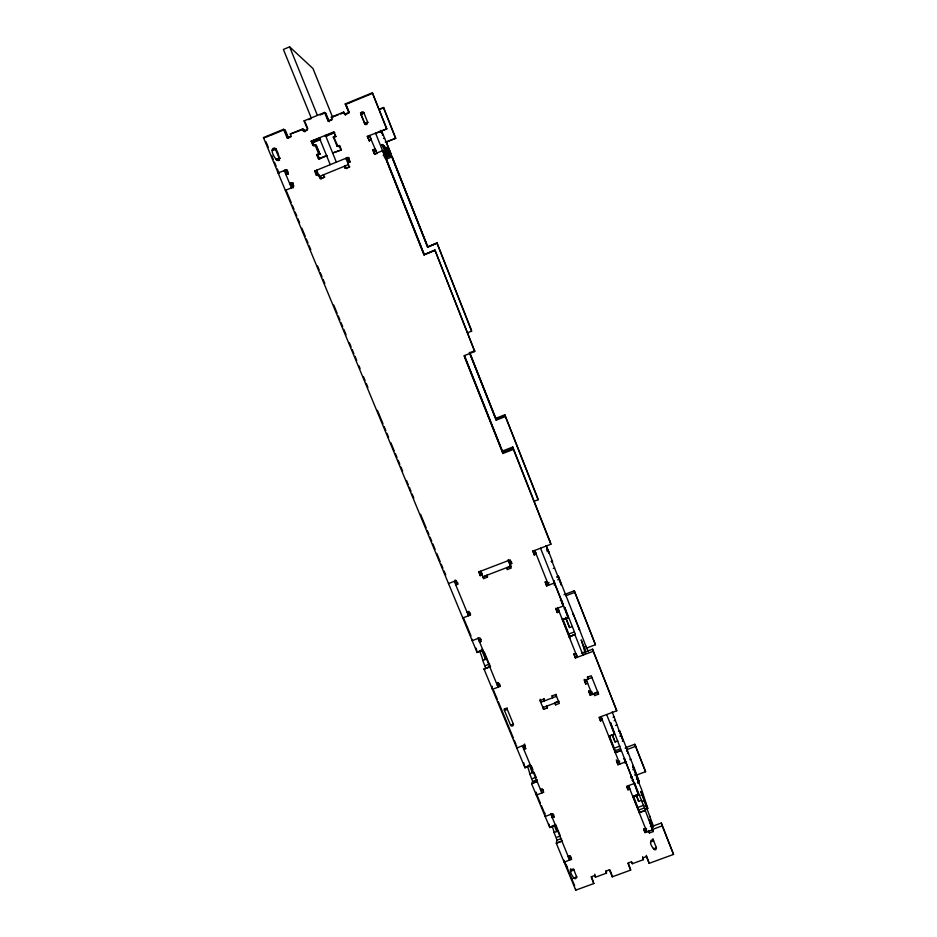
<?xml version="1.0" encoding="UTF-8"?>
<svg xmlns="http://www.w3.org/2000/svg" width="937" height="937" viewBox="0 0 937 937"><rect width="100%" height="100%" fill="white"/><g stroke="black" fill="none" stroke-linecap="round" stroke-linejoin="round"><path stroke-width="1.41" d="M591.552 876.528L593.824 883.544L575.751 890.15L556.309 843.288L561.86 841.239L562.001 840.302M530.529 765.447L524.966 767.766L484.042 669.147L485.706 668.104L482.742 660.468A7.109 0.738 69.5 0 0 479.51 650.688M537.463 781.013L531.63 783.824L549.773 827.547L555.266 825.157M552.092 825.93A7.109 0.679 70.3 0 1 554.072 832.524L556.953 839.95L556.309 843.288M502.888 453.485L502.408 451.06L512.797 447.019L513.382 449.397L502.888 453.485L464.049 355.755L474.684 351.551L434.909 250.027L423.957 254.876L375.526 133.007L376.03 133.429M427.577 247.122L437.04 242.976L427.577 247.122L391.818 156.924L385.915 159.337M527.332 766.056A7.098 0.703 70 0 1 529.71 773.763L532.626 781.247L531.63 783.824M384.72 157.65L387.016 156.666L384.404 156.994L386.372 156.268M573.948 634.981L569.169 636.867L575.388 634.302L564.706 607.305L568.22 617.858L562.376 619.79M569.169 636.867L569.509 635.79L562.645 618.467M490.555 666.5L484.042 669.147M332.811 117.746L312.981 68.542L289.627 46.85L283.407 49.438L311.248 117.921M478.022 651.812L482.778 650.009L477.109 652.457L263.449 137.575L283.56 129.306L285.223 129.974L288.69 138.407M283.56 129.306L287.062 137.821L291.161 136.146L290.283 134.014L302.569 128.966L303.436 131.098L307.535 129.423L304.057 120.873L324.6 112.428L325.853 113.272L329.285 121.74M349.431 102.906L345.718 104.429L349.138 112.967L345.191 103.96L372.364 92.798L386.817 128.861L375.362 133.546M265.394 137.446L269.715 135.678M283.126 130.161L270.641 135.408M308.624 119.678L311.178 118.624M320.126 114.946L323.956 113.377M349.77 102.765L355.638 100.353M356.528 99.978L371.403 93.864M324.6 112.428L328.055 120.99L332.166 119.304L331.3 117.16L343.645 112.1L345.566 115.064M338.046 115.04L331.3 117.16M340.494 114.033L344.184 112.522L345.039 114.654L348.107 113.389M343.645 112.1L344.511 114.244L348.623 112.545M287.062 137.821L290.938 136.861M307.231 130.173L304.174 131.426L303.307 129.306L290.283 134.014M328.055 120.99L331.745 120.112M272.386 150.47L276.028 149.381M367.538 122.536L364.411 123.087L360.862 114.173L364.06 113.014L363.275 111.995L361.764 111.936L360.745 113.916L365.407 124.633M362.478 114.302L360.862 114.173M379.485 108.95L383.666 107.743L395.73 138.278L385.599 142.412M379.79 109.324L383.666 107.743M312.876 145.446L314.926 144.603L316.273 145.118L319.974 154.218L315.605 144.86L312.876 145.446L311.143 141.194L333.677 131.953L335.973 136.509L333.349 137.048L335.973 136.509M319.763 138.231L311.143 141.194M325.034 136.064L334.263 132.281M313.567 145.692L311.845 141.475L320.407 138.512M326.966 135.83L334.849 132.597M312.091 142.529L320.067 139.262M320.63 139.508L312.689 142.764L313.286 142.998M279.378 158.107L276.04 159.302C266.553 147.027 277.141 142.717 279.097 158.048A1.722 1.651 64.8 0 1 278.219 160.262A1.722 1.651 64.8 0 1 276.04 159.302L276.907 159.477A1.71 1.64 64.9 0 0 279.589 160.098M364.552 123.215L367.913 122.197M276.438 159.852L280.233 158.306L279.097 158.048L275.443 149.217M326.521 155.519L318.346 158.857L316.624 154.628L319.33 154.008L317.292 154.839L319.013 159.044L327.142 155.718M337.074 146.254L339.674 145.68L337.074 146.254L333.349 137.048M316.624 154.628L319.974 154.218M277.258 168.918L278.945 172.97L278.09 172.853L287.038 169.656L284.344 170.768M367.316 136.369L369.412 140.89L367.316 136.369L386.817 128.861M367.726 136.661L370.267 135.619M284.286 170.944L285.293 170.534L284.192 170.358L291.442 187.868M341.384 149.897L332.647 153.012L341.384 149.897L340.108 146.734M288.104 173.755L285.937 174.575L288.268 174.059M369.002 140.62L371.45 140.058M382.378 135.221L383.256 134.858L384.592 138.219L383.608 138.5M314.621 171.049L315.968 171.295L317.666 175.465L316.343 175.254L314.621 171.049L347.955 157.439L348.974 157.826L346.421 158.868M385.318 142.178L395.73 138.278M317.327 170.347L315.3 171.178L317.011 175.36L319.037 174.54L316.343 175.254M345.905 158.681L348.47 157.627L350.169 161.832L348.131 162.663M381.558 145.153L382.542 144.755L383.338 146.781M382.284 145.703L383.467 145.469L384.428 147.589M424.227 254.314L383.233 151.15L382.554 150.705L374.367 154.043L372.668 149.803L375.105 149.206L373.067 150.037L374.741 154.254L377.072 153.305M382.507 145.856L383.467 145.469M382.683 145.996L383.854 145.762L387.004 153.691L383.163 155.249M382.893 146.149L383.854 145.762M293.304 182.984L289.697 183.675L291.735 182.844L293.468 187.037L285.352 190.352L286.172 190.387M372.668 149.803L375.479 149.44M347.615 162.499L350.169 161.832M385.189 147.847L386.114 147.472L386.876 149.393M348.459 164.607L319.224 176.531L320.735 176.765M385.587 149.51L386.512 149.124M385.751 149.627L386.676 149.252L385.552 147.05L388.621 154.769L384.135 156.608M386.782 150.377L387.695 150.002M319.892 176.625L320.747 178.721L324.799 177.07L320.103 178.627L316.647 170.218M346.28 168.66L345.437 166.575L344.383 166.271L345.238 168.379L349.829 166.856L347.112 167.969M383.678 153.047L385.154 152.45L382.132 144.45M385.634 157.229L387.016 156.666M385.423 157.873L390.272 155.893L392.322 157.275L427.764 246.7M434.827 250.284L424.098 254.595L382.893 150.927M423.957 254.876L434.745 250.542M467.622 332.74L471.58 331.171L471.405 330.058L437.04 242.976M470.608 352.371L474.579 350.801L434.909 250.027M504.844 414.786L505.289 416.602L496.165 420.174L495.79 418.335L504.844 414.786L537.393 497.278L538.096 499.737L534.254 501.213M513.089 448.202L502.642 452.266L464.529 356.341M448.518 583.54L456.202 580.589L457.724 584.278L455.804 585.016L455.792 583.212L457.701 582.486L457.724 584.278M549.96 541.012L550.886 544.245L532.778 551.19L534.266 554.915L536.21 554.177L535.812 552.514L533.879 553.252L534.266 554.915M480.189 575.658L480.06 573.901L481.969 573.163L482.122 574.92L480.189 575.658L478.678 571.957L510.208 559.857L511.707 563.57L509.775 564.308L509.505 562.598L511.426 561.86L511.707 563.57M546.704 549.668L547.536 549.351L548.941 553.041L548.426 551.132L547.173 551.612M546.833 550.148L547.677 549.82M482.86 576.782L510.513 566.171L509.869 562.188M483.633 578.621L487.486 577.145L487.31 575.377L483.48 576.852L483.633 578.621L480.587 571.23M506.659 567.646L507.409 569.509L511.274 568.021L508.264 560.607M551.026 561.368L552.561 561.614L546.306 545.779M551.717 561.86L552.549 561.544M553.298 568.478L554.563 567.986L551.858 561.04M557.152 576.77L558.393 576.302L579.546 630.097L579.031 628.376M556.801 577.145L558.393 576.302M467.024 612.107L468.933 611.369L470.444 615.023L462.796 617.952L462.773 617.296M547.103 581.514L545.17 582.252L546.646 585.941L554.364 582.99L553.72 580.612L555.336 584.875L554.376 585.238M534.722 550.452L548.567 585.203L547.969 582.802L548.93 582.439M467.821 614.063L470.351 613.103L470.444 615.023M546.646 585.941L546.201 584.138L548.766 583.154M557.761 579.734L559.026 579.253L561.427 585.227L558.464 576.513M554.224 584.641L555.184 584.278M564.004 594.702L574.299 590.778L595.452 644.715L586.48 648.099M565.749 595.803L574.791 592.36L574.299 590.778M560.396 600.16L561.345 599.797L563.488 605.958L555.793 608.886L557.257 612.54L559.178 611.802L558.675 609.893L556.765 610.619L557.257 612.54M560.56 600.781L561.345 599.797M561.837 603.803L562.797 603.44M481.208 639.35L479.311 640.076L479.439 642.114L481.349 641.4L479.849 637.769L472.225 640.674L472.154 639.315M564.273 608.898L565.222 608.535M563.336 619.416L568.138 617.6M482.742 660.468L485.542 659.402A7.109 0.726 69.5 0 0 485.155 657.493M565.479 617.401L569.52 627.567L572.355 626.49M484.944 665.774L489.618 664.005M568.829 633.998L573.549 632.217M486.666 667.905L490.402 666.488M570.668 636.094L575.388 634.302M484.054 669.018L488.798 667.226M498.472 682.523L496.563 683.05M581.479 653.382L592.571 649.189L593.215 651.274L575.388 658.008L573.959 654.401L575.868 653.686M497.254 685.181L499.761 684.233L499.983 686.47L492.417 689.327L492.159 686.329M504.446 710.445A1.523 1.429 -5.2 0 1 505.312 708.583A1.523 1.429 -5.2 0 1 507.28 709.379L513.371 724.09A1.511 1.417 -5.5 0 1 512.504 725.941A1.511 1.417 -5.5 0 1 510.548 725.156L504.446 710.445L507.28 709.379L507.104 707.822M591.938 677.545L584.325 680.403L585.754 683.975L587.651 683.26M585.754 683.975L585.133 681.749L587.03 681.035M558.885 701.122L555.114 702.539L555.594 704.847L559.377 703.429L555.782 694.551L551.998 695.98L552.713 697.76L552.256 695.477M542.874 707.576L558.639 701.661M590.732 690.979L588.823 691.693L590.24 695.242L597.841 692.396M544.081 698.545L544.514 700.841L543.788 699.061L540.005 700.489L543.612 709.344L547.395 707.927L546.95 705.608M590.24 695.242L589.607 692.982L592.137 692.033M510.548 725.156L513.371 724.09M594.749 695.594L598.544 694.176L597.876 691.904L594.093 693.321L594.749 695.594L594.046 693.825M524.263 744.903L516.814 748.124L516.521 745.629M600.476 720.893L599.797 718.515L601.683 717.812L602.362 720.19L600.476 720.893L599.071 717.367L616.745 710.761L592.571 649.189M525.704 748.394L523.888 749.506L523.56 747.012L525.423 746.321L524.474 744.001M613.29 717.156L614.098 716.852L612.142 711.909M613.325 717.285L614.133 716.957L621.172 736.236L619.802 736.142M614.157 720.717L614.977 720.412M615.562 725.461L616.804 725.004M618.432 731.317L619.65 730.872L626.958 749.307M524.966 767.766L529.581 765.705M609.706 735.838L613.489 734.432M636.551 795.15L632.92 796.86L638.53 794.787L610.479 722.556L614.508 734.315L608.769 736.189M529.71 773.763L532.474 772.732A7.098 0.691 70 0 0 531.97 770.589M612.376 735.276L615.047 741.987L617.834 740.944M622.402 741.366L623.222 741.062L619.65 730.872M532.743 778.53L536.421 777.16M615.246 747.831L619.884 746.11M532.649 781.435L537.252 779.725M620.973 750.607L615.328 752.716L615.246 750.724L619.896 748.991M634.853 744.247L626.221 747.457L627.649 751.462L626.912 749.6L635.579 746.379L634.853 744.247L645.57 771.713L636.129 775.204M625.155 748.265L626.373 747.808M532.556 783.297L537.217 781.563M616.23 752.188L620.926 750.443M626.466 750.982L627.286 750.678L628.469 753.688L627.427 753.266M540.45 789.528L542.312 788.837L543.741 792.28L536.292 795.044L535.905 792.362L540.333 803.044M618.455 760.575L616.581 761.266L617.963 764.744L625.483 761.945L624.44 758.56L623.503 758.911M540.848 790.535L543.331 789.61M617.963 764.744L617.214 762.179L619.708 761.254M629.945 759.743L630.519 758.712L634.419 768.68L633.611 768.984M625.131 763.21L626.068 762.859L624.44 758.56M632.803 769.617L634.033 769.148L633.271 766.794L639.35 782.395L637.71 783.004M634.49 774.946L635.731 774.489L632.604 765.869L634.033 769.148M630.695 776.984L631.62 776.644L634.08 783.578L626.584 786.342L627.954 789.786L629.828 789.095L629.032 786.448L627.169 787.139L627.954 789.786M630.964 777.851L631.889 777.511L631.62 776.644M632.053 780.416L632.99 780.076M636.492 779.42L637.336 779.115L641.669 789.622L647.736 808.479L646.026 809.111M638.015 781.083L638.823 780.779L634.173 767.942L634.419 768.68M637.523 782.536L639.163 781.938M554.013 817.123L552.151 817.802L551.706 815.038L553.556 814.347L554.013 817.123L552.596 813.703L545.17 816.455L544.608 812.766M554.341 825.497L549.773 827.547M640.931 795.232L642.22 794.752L641.376 792.105L647.736 808.479M554.072 832.524L556.812 831.517A7.109 0.668 70.2 0 0 556.508 830.147M636.047 794.763L638.659 801.334L641.423 800.315L634.255 782.43L638.53 794.787M642.77 801.053L644.082 800.573L640.756 791.414L642.22 794.752M557.058 837.198L559.799 836.191M638.835 807.073L643.426 805.375L653.159 831.587L649.435 832.958L648.767 831.26M644.914 805.867L645.792 805.551L653.534 826.516M557 840.149L561.556 838.463M644.855 810.681L639.257 812.742L638.858 809.99L643.461 808.303M645.839 808.631L647.549 807.999M557.21 842.738L561.837 841.039M640.135 812.215L644.797 810.493M649.4 816.689L650.266 816.373M649.411 820.39L650.255 819.828L651.168 822.756L649.821 823.248M568.115 856.687L569.028 856.348L569.719 858.023M650.372 826.481L651.297 826.141L651.625 826.984M568.337 856.898L570.094 855.739M652.48 829.889L645.043 832.618L643.696 829.233L645.546 828.542M646.331 856.125L649.165 863.328L673.551 854.415L661.311 823.037L651.426 826.668L652.257 828.765M568.595 857.554L571.125 857.144M645.043 832.618L644.188 829.795L646.647 828.894M652.328 829.479L662.248 825.837L661.311 823.037M571.488 859.1L564.191 862.298L563.863 860.33M656.275 847.306C656.591 854.708 649.025 843.827 650.84 841.813L653.628 840.794L652.948 838.65M573.901 878.028L576.665 877.02M653.639 848.84L656.427 847.821M593.824 883.544L591.083 876.868L594.761 875.521L595.452 877.196L606.508 873.155L605.934 870.66M609.39 869.63L605.817 871.48L606.508 873.155M609.507 870.133L612.236 876.821L630.683 870.086L627.977 863.375L631.538 861.536M646.471 856.605L642.77 857.964L643.45 859.651L632.346 863.703L631.667 862.028M278.09 172.853L279.226 173.017M323.944 174.973L323.312 174.868L324.167 176.964M279.097 158.048L279.952 158.236M272.269 150.213C273.253 150.787 273.838 146.98 275.888 148.737M345.238 168.379L344.91 166.423M275.337 148.96L276.204 149.194M263.449 137.575L264.386 137.868M338.198 146.758L334.462 138.664M303.436 131.098L304.912 131.754L304.045 129.646L302.569 128.966M326.931 136.029L325.479 135.315L336.36 162.171M304.057 120.873L304.794 121.26M385.388 158.447L386.512 159.103M382.554 150.705L392.322 157.275L391.83 156.936M382.718 146.324L384.638 147.741M386.313 148.983L388.035 150.248M363.954 112.604L361.682 112.674L361.202 114.326M369.904 135.935L369.365 135.525L377.142 153.633L375.643 149.861M382.542 144.755L383.128 146.617M387.11 148.233L390.272 155.893M390.834 153.492L384.592 138.219M364.692 123.333L364.844 123.461A1.722 1.663 76.2 0 0 366.718 124.504M345.191 103.96L346.245 104.885M383.256 134.858L381.804 131.192M570.621 868.822C568.958 872.113 575.833 883.521 576.606 876.47M623.257 741.167L621.032 735.686M650.36 820.051L653.183 827.336M380.363 130.348L381.816 133.546L380.961 130.911M287.472 170.71L288.338 172.806M292.52 182.914L293.82 186.041M286.23 169.527L287.964 173.743M498.507 682.897L499.983 686.47M524.322 745.313L525.762 748.815M570.188 856.231L571.57 859.592M290.95 182.973L293.012 187.95M455.159 579.968L456.518 583.259M468.805 614.086L468.43 613.185L468.535 615.761L454.281 581.327M541.691 790.266L541.34 789.411L541.879 792.971L522.448 746.016M284.942 170.3L286.605 174.329M484.277 652.07L490.344 666.722M531.256 765.611L532.907 769.605M534.008 772.264L535.659 776.246M555.594 824.431L560.033 835.172M576.747 877.231L573.596 869.056M481.384 649.341L485.542 659.402M529.171 764.756L532.474 772.732M554.118 825.005L556.812 831.517M536.14 792.339L536.491 793.194M566.182 864.769L567.564 868.095M266.061 141.92L268.298 147.32M271.66 155.425L273.346 159.477M274.459 162.171L276.146 166.224M286.722 191.734L291.208 202.533M292.321 205.226L294.007 209.279M295.12 211.973L296.806 216.025M297.919 218.719L299.606 222.772M301.843 228.171L305.204 236.265M306.317 238.97L308.004 243.011M309.116 245.717L310.803 249.757M317.514 265.956L319.201 270.008M320.313 272.702L322 276.755M323.113 279.449L324.799 283.501M333.759 305.087L337.109 313.192M338.234 315.886L339.908 319.939M341.033 322.633L342.708 326.685M343.832 329.379L346.069 334.778M349.431 342.883L351.106 346.924M352.23 349.63L353.905 353.671M355.029 356.376L356.704 360.417M358.953 365.817L360.066 368.522M363.427 376.615L365.102 380.668M366.226 383.362L367.901 387.414M377.424 410.359L383.022 423.852M384.147 426.546L385.821 430.598M386.946 433.292L388.621 437.345M390.858 442.744L394.219 450.838M395.344 453.543L397.019 457.584M398.143 460.29L399.818 464.33M400.942 467.036L402.617 471.077M406.541 480.529L408.216 484.581M409.34 487.275L411.015 491.328M412.139 494.022L413.814 498.074M420.537 514.272L426.136 527.765M427.249 530.459L428.935 534.512M430.048 537.206L431.734 541.258M432.847 543.952L435.084 549.351M436.771 553.404L440.132 561.497M441.245 564.203L442.932 568.244M444.044 570.949L445.731 574.99M464.775 620.915L466.38 624.768M466.603 625.319L468.266 629.313M468.5 629.898L471.018 635.965M493.694 690.628L497.336 699.389M498.297 701.719L504.703 717.156M504.926 717.683L507.467 723.809M507.678 724.336L513.218 737.665M514.308 740.312L515.971 744.306M541.434 805.691L544.748 813.691M564.179 860.506L566.58 866.315M566.979 867.275L574.674 885.805M284.391 129.646L287.882 138.126M314.926 144.603L318.662 153.785M305.286 122.466L307.758 128.545M609.893 869.817L611.521 873.823M312.536 141.745L314.246 145.949M317.948 155.038L319.658 159.231M486.725 575.295L487.486 577.145M320.536 176.73L321.391 178.803M479.053 571.441L480.06 573.901M565.831 617.577L569.52 627.567M319.341 137.833L330.234 164.666M546.669 706.158L547.395 707.927M349.325 166.716L345.894 158.271L347.112 158.716L348.623 162.476M333.677 131.953L335.399 136.216M339.124 145.422L340.834 149.662M325.233 112.85L328.676 121.377M628.2 862.93L630.683 870.086M289.627 46.85L317.409 115.392M554.868 703.078L555.594 704.847M651.168 822.756L649.669 819.371L652.246 826.668M347.955 157.439L349.665 161.656M508.241 559.53L510.993 566.299L507.151 567.775L507.409 569.509M346.725 106.104L349.15 112.171M646.284 855.364L649.165 863.328M363.837 112.651L367.491 121.822A1.722 1.663 76.2 0 1 366.59 124.059A1.722 1.663 76.2 0 1 364.411 123.087M656.509 848.032L653.628 840.794A1.487 1.359 -11.7 0 0 651.73 840.032A1.487 1.359 -11.7 0 0 650.84 841.813M609.589 736.306L615.246 750.724M633.283 795.771L638.858 809.99M360.499 112.569L361.588 115.286M369.693 135.642L371.321 139.707M547.969 582.802L548.695 584.641M562.423 619.31L569.93 638.132M609.155 736.576L615.574 752.669M632.803 795.923L639.292 812.192M646.085 829.022L645.745 828.179L646.905 831.939L628.458 785.651M586.222 679.688L592.149 694.528L591.294 691.518M600.957 716.664L619.849 764.042L619.088 761.488M373.453 150.271L375.116 154.464M532.895 550.78L533.879 553.252M545.229 581.69L546.201 584.138M555.793 608.195L556.765 610.619M573.866 653.499L575.388 658.008M584.184 679.384L585.133 681.749M588.67 690.616L589.607 692.982M599.446 717.637L599.797 718.515M616.3 759.884L617.214 762.179M643.848 828.952L644.188 829.795M469.695 352.499L495.79 418.335M574.768 617.612L578.504 627.029M586.656 647.596L588.249 651.613M386.325 142.119L427.67 246.911L436.982 243.175L471.58 331.171M469.777 353.144L495.978 419.249L505.066 415.688L538.096 499.737M546.06 545.615L548.813 552.561M628.247 752.961L630.753 759.45M469.32 352.453L496.165 420.174M572.659 612.868L573.901 616.019L573.257 613.794M387.859 150.119L386.758 147.964L387.508 149.861M582.205 642.794L581.186 639.889L584.829 649.376L584.173 647.736M585.215 653.03L584.547 651.344L584.934 652.656M383.256 145.305L384.053 147.308M641.423 800.315L643.426 805.375M464.459 355.58L502.408 451.06M553.884 581.198L562.973 604.072M624.698 759.403L633.26 780.943M540.544 548.215L568.22 617.858M574.908 634.654L583.025 655.115L582.217 652.328M598.544 694.176L591.224 675.753L587.417 677.182L588.131 678.974L587.511 676.772M606.637 714.533L614.531 734.385M383.374 107.357L395.484 138.032M574.791 592.36L595.452 644.715M635.579 746.379L645.57 771.713M512.797 447.019L550.429 542.617M372.364 92.798L386.489 128.521M513.382 449.397L550.886 544.245M593.215 651.274L616.745 710.761M662.248 825.837L673.551 854.415M637.336 779.115L635.731 774.489M645.792 805.551L644.082 800.573M612.423 734.713L615.047 741.987M636.375 794.974L638.659 801.334M638.823 780.779L639.35 782.395M651.297 826.141L653.159 831.587M648.709 830.592L649.435 832.958M653.499 848.325L653.721 849.051M554.563 567.986L559.026 579.253M586.117 646.249L586.831 648.638L578.422 626.818M583.798 646.471L585.707 652.937M581.842 641.54L585.227 653.066M642.595 856.711L643.45 859.651M576.524 654.471L577.297 657.282L557.55 607.516M632.077 862.719L632.346 863.703M552.326 813.972L552.865 815.986M548.918 824.127L549.445 826.188M523.736 762.753L524.907 767.45M611.662 874.42L612.236 876.821M476.16 648.181L477.109 652.457M594.808 874.198L595.452 877.196M556.063 694.317L556.496 696.332L540.708 702.27L540.169 699.201M543.191 707.013L543.612 709.344M573.854 877.477L573.983 878.238M575.482 888.616L575.751 890.15M569.028 856.348L569.731 860.271L550.593 813.468M571.816 878.356L571.992 879.351M474.462 350.063L474.684 351.551M537.194 794.892L537.323 795.794M504.293 708.887L504.364 709.66M497.805 684.197L498.086 687.184L477.905 637.816M464.225 618.982L464.248 619.638M482.602 650.29A7.109 0.726 69.5 0 1 483.023 651.309M483.445 652.386A7.109 0.726 69.5 0 1 483.855 653.476M484.581 655.619A7.109 0.726 69.5 0 1 484.897 656.603M554.868 825.052A7.109 0.668 70.2 0 1 555.266 826.153M555.629 827.242A7.109 0.668 70.2 0 1 555.969 828.285M530.611 766.443A7.098 0.691 70 0 1 531.689 769.64M573.784 870.051L571.02 871.059A1.476 1.347 -7.5 0 1 571.875 869.302A1.476 1.347 -7.5 0 1 573.784 870.051"/></g></svg>
